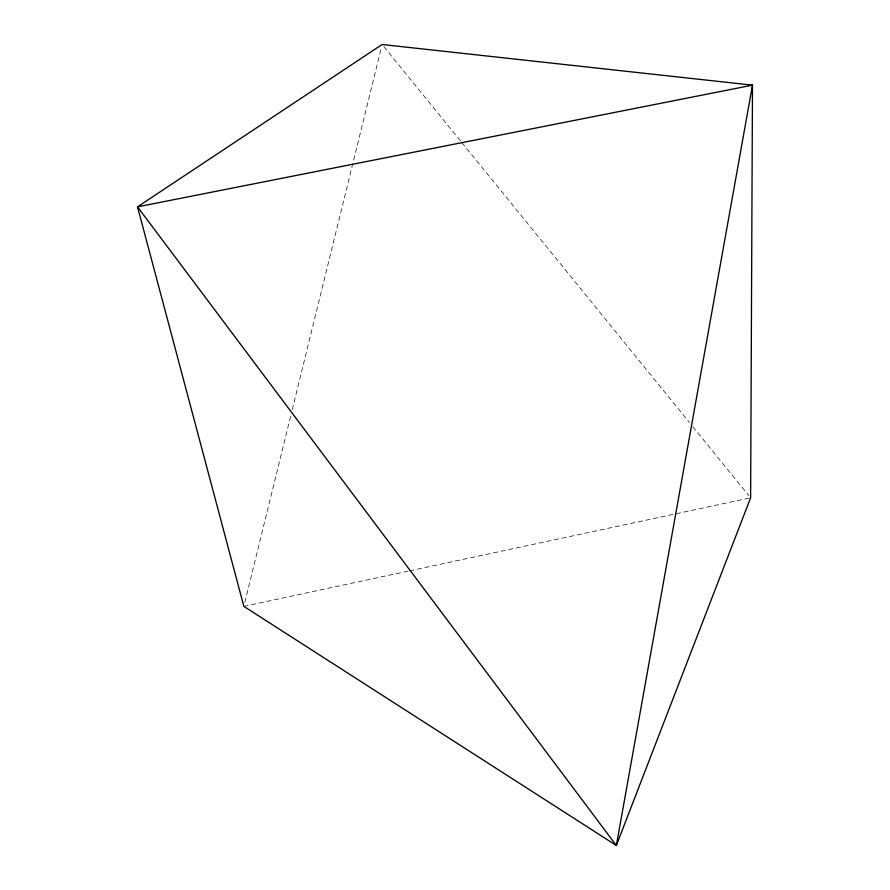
<?xml version="1.0" encoding="UTF-8"?>
<svg xmlns="http://www.w3.org/2000/svg" width="890" height="890" viewBox="0 0 890 890"><rect width="100%" height="100%" fill="white"/><g stroke="black" fill="none" stroke-linecap="round" stroke-linejoin="round"><path stroke-width="0.67" stroke-dasharray="4.45 3.34" d="M244.839 602.308L290.93 415.029M292.254 409.634L381.454 47.192M243.838 606.357L408.243 571.135M409.6 570.846L749.269 498.077M383.868 46.658L460.898 141.399M461.776 142.478L689.35 422.416M692.854 426.733L748.868 495.641"/><path stroke-width="1.33" d="M752.484 85.151L750.626 497.788L616.347 845.5L243.838 606.357L137.516 206.858L382.122 44.5L752.484 85.151L616.347 845.5L137.516 206.858L752.484 85.151"/></g></svg>
